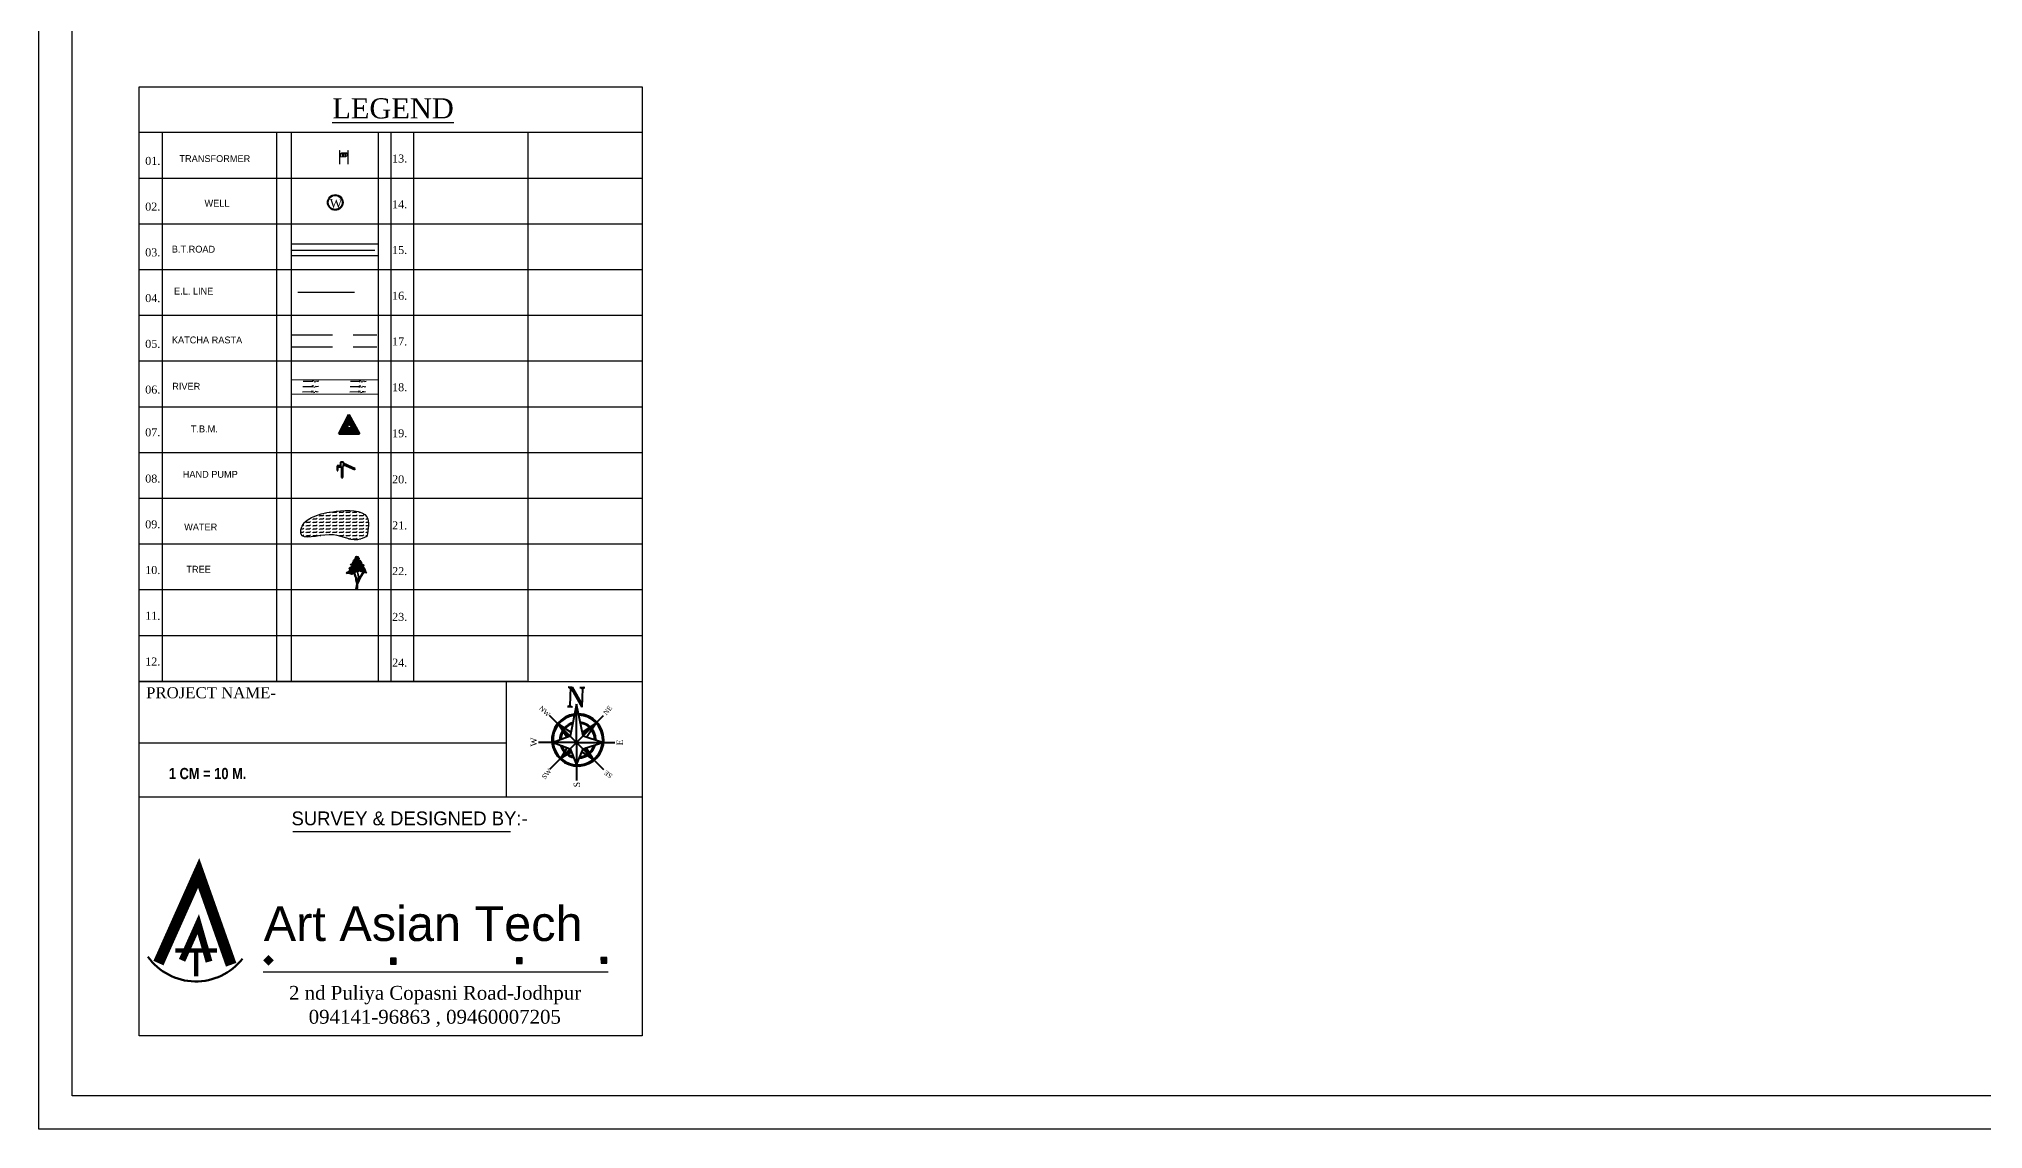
# Model space of a CAD drawing. Extents: x 9889 to 10585, y 9873 to 10224.
# Drawn here: x 9888.7 to 10005.7, y 9872.9 to 9938.5 of the extents above; entities that cross this region are included whole.
import ezdxf

# ---------------------------------------------------------------- set-up
doc = ezdxf.new("R2010")
doc.units = 0
doc.header["$MEASUREMENT"] = 0
for name, pattern in [('ACAD_ISO10W100', [18, 12, -3, 0, -3]), ('CENTERX2', [4, 2.5, -0.5, 0.5, -0.5]), ('DASHED', [0.75, 0.5, -0.25]), ('DASHED2', [0.375, 0.25, -0.125]), ('DOT2', [0.125, 0, -0.125])]:
    doc.linetypes.add(name, pattern=pattern)
for name, color, linetype in [('area for bill', 7, 'Continuous'), ('DP', 7, 'Continuous'), ('EL', 5, 'ACAD_ISO10W100'), ('HA', 7, 'Continuous'), ('HP', 7, 'Continuous'), ('ROAD BOUNDARY', 253, 'Continuous'), ('TABLE', 7, 'Continuous'), ('TBM', 1, 'Continuous'), ('TEXT', 7, 'Continuous'), ('WEEL', 7, 'Continuous'), ('WELL', 102, 'Continuous')]:
    doc.layers.add(name, color=color, linetype=linetype)
for name, color, linetype, lineweight in [('BL', 6, 'Continuous', 30), ('BT ROAD', 251, 'Continuous', 30), ('K R', 42, 'DASHED', 30), ('NALHA', 4, 'Continuous', 18), ('TR', 3, 'Continuous', 40), ('WATER', 4, 'Continuous', 30)]:
    doc.layers.add(name, color=color, linetype=linetype, lineweight=lineweight)
doc.layers.add('HATCH', color=7, linetype='Continuous', true_color=0xdb70ff)
doc.styles.add('DUTCH', font='dutch.ttf')
doc.styles.add('RK', font='TIMES.TTF')
doc.styles.add('ROMANT', font='romant')
doc.styles.add('style1', font='swisscl.ttf', dxfattribs={"height": 5})
doc.styles.add('style2', font='techb___.ttf', dxfattribs={"height": 1})
doc.styles.add('style3', font='swisse.ttf', dxfattribs={"height": 3})
doc.styles.add('style4', font='REFSAN.TTF', dxfattribs={"height": 3})
doc.styles.add('style5', font='stylu.ttf', dxfattribs={"height": 1})
pattern_1 = [(350.564024, (-938.7632, -614.632707), (0.0308053174, 0.0423982836), [0, -0.046875])]

# ---------------------------------------------------------------- blocks, each defined once
blk = doc.blocks.new('A$C4B014825')
at = {"layer": 'TABLE', "color": 126}
for points, const_width in [([(7.7, 13.3), (36.8, 78.5), (60.3, 12.1)], 8), ([(24.8, 15.3), (36.5, 41.5), (44.3, 14.3)], 5), ([(50, 22.4), (20, 22.4)], 3), ([(35, 22.4), (35, 3.7)], 3)]:
    blk.add_lwpolyline(points, dxfattribs=dict(at, const_width=const_width))
at = {"layer": 'TABLE', "color": 126, "lineweight": 50}
blk.add_arc((34.8, 42.6), 42.6, 215.3708, 322.2306, dxfattribs=at)
blk = doc.blocks.new('_ClosedBlank')
at = {"layer": 'area for bill', "color": 0, "linetype": 'DASHED2', "lineweight": -2}
for p, q in [((-1, 0.17), (0, 0)), ((-1, 0.17), (-1, -0.17)), ((0, 0), (-1, -0.17))]:
    blk.add_line(p, q, dxfattribs=at)
blk = doc.blocks.new('A$C7A5E11BF')
at = {"layer": 'NALHA', "color": 7, "lineweight": 30}
for points in [[(-4.8, -0.68), (-1.54, 1.98)], [(-3.45, -2.64), (-0.19, 0.02)], [(-2.05, -4.67), (1.21, -2.01)]]:
    blk.add_lwpolyline(points, dxfattribs=at)
at = {"layer": 'NALHA', "color": 7, "lineweight": 30, "xscale": 3.000000000000071, "yscale": 3, "zscale": 3, "rotation": 219.1668003544708}
for p in [(-7.13, -2.57), (-5.77, -4.54), (-4.38, -6.57)]:
    blk.add_blockref('_ClosedBlank', p, dxfattribs=at)
blk = doc.blocks.new('A$C492B7C83')
at = {"layer": 'TR', "linetype": 'Continuous', "lineweight": 0}
h = blk.add_hatch(dxfattribs=at)
h.set_pattern_fill('DOTS', color=3, scale=0.75, angle=-9.436, style=0)
h.set_pattern_definition(pattern_1)
h.paths.add_polyline_path([(2.85, 3.48), (2.66, 3.58), (2.77, 3.71), (2.73, 3.96), (2.68, 3.97), (2.62, 4.2), (2.56, 4.2), (2.49, 4.21), (2.45, 4.32), (2.51, 4.46), (2.59, 4.45), (2.47, 4.65), (2.47, 4.79), (2.41, 4.9), (2.32, 4.83), (2.29, 4.86), (2.29, 4.93), (2.24, 4.96), (2.16, 4.91), (2.08, 4.94), (2, 4.83), (1.99, 4.73), (2.06, 4.68), (2, 4.65), (1.94, 4.71), (1.75, 4.57), (1.74, 4.53), (1.66, 4.51), (1.68, 4.46), (1.71, 4.38), (1.61, 4.33), (1.54, 4.41), (1.48, 4.41), (1.45, 4.36), (1.52, 4.33), (1.52, 4.23), (1.44, 4.25), (1.33, 4.18), (1.43, 4.15), (1.37, 4.03), (1.28, 4.03), (1.17, 3.98), (1.04, 3.94), (1.04, 3.99), (0.91, 3.82), (1.08, 3.83), (1.17, 3.75), (1.11, 3.6), (0.92, 3.57), (0.85, 3.63), (0.81, 3.56), (0.74, 3.56), (0.67, 3.49), (0.58, 3.41), (0.66, 3.32), (0.72, 3.35), (0.64, 3.25), (0.69, 3.25), (0.66, 3.15), (0.46, 2.96), (0.26, 2.98), (0.16, 2.94), (-0.01, 2.8), (0.03, 2.69), (0.4, 2.64), (0.46, 2.58), (0.64, 2.63), (0.72, 2.35), (0.77, 2.34), (1.05, 2.59), (1.12, 2.61), (1.16, 2.54), (1.15, 2.45), (1.22, 2.41), (1.33, 2.39), (1.39, 2.48), (1.53, 2.52), (1.66, 2.51), (1.73, 2.55), (1.74, 2.56), (1.78, 2.62), (1.82, 2.59), (1.83, 2.48), (1.91, 2.51), (1.92, 2.48), (1.93, 2.41), (2.02, 2.52), (2.09, 2.5), (2.11, 2.45), (2.07, 2.4), (2.16, 2.41), (2.18, 2.37), (2.26, 2.41), (2.32, 2.37), (2.44, 2.21), (2.5, 2.17), (2.54, 2.11), (2.96, 2.08), (3.03, 1.99), (3.09, 2.01), (2.97, 2.24), (2.97, 2.32), (3.03, 2.39), (2.98, 2.64), (2.93, 2.65), (2.89, 3.03), (2.8, 3.06), (2.86, 3.1), (2.98, 3.29)])
h = blk.add_hatch(dxfattribs=at)
h.set_pattern_fill('DOTS', color=3, scale=0.75, angle=-9.436, style=0)
h.set_pattern_definition(pattern_1)
h.paths.add_polyline_path([(2.85, 3.48), (2.66, 3.58), (2.77, 3.71), (2.73, 3.96), (2.68, 3.97), (2.62, 4.2), (2.56, 4.2), (2.49, 4.21), (2.45, 4.32), (2.51, 4.46), (2.59, 4.45), (2.47, 4.65), (2.47, 4.79), (2.41, 4.9), (2.32, 4.83), (2.29, 4.86), (2.29, 4.93), (2.24, 4.96), (2.16, 4.91), (2.08, 4.94), (2, 4.83), (1.99, 4.73), (2.06, 4.68), (2, 4.65), (1.94, 4.71), (1.75, 4.57), (1.74, 4.53), (1.66, 4.51), (1.68, 4.46), (1.71, 4.38), (1.61, 4.33), (1.54, 4.41), (1.48, 4.41), (1.45, 4.36), (1.52, 4.33), (1.52, 4.23), (1.44, 4.25), (1.33, 4.18), (1.43, 4.15), (1.37, 4.03), (1.28, 4.03), (1.17, 3.98), (1.04, 3.94), (1.04, 3.99), (0.91, 3.82), (1.08, 3.83), (1.17, 3.75), (1.11, 3.6), (0.92, 3.57), (0.85, 3.63), (0.81, 3.56), (0.74, 3.56), (0.67, 3.49), (0.58, 3.41), (0.66, 3.32), (0.72, 3.35), (0.64, 3.25), (0.69, 3.25), (0.66, 3.15), (0.46, 2.96), (0.26, 2.98), (0.16, 2.94), (-0.01, 2.8), (0.03, 2.69), (0.4, 2.64), (0.46, 2.58), (0.64, 2.63), (0.72, 2.35), (0.77, 2.34), (1.05, 2.59), (1.12, 2.61), (1.16, 2.54), (1.15, 2.45), (1.22, 2.41), (1.33, 2.39), (1.39, 2.48), (1.53, 2.52), (1.66, 2.51), (1.73, 2.55), (1.74, 2.56), (1.78, 2.62), (1.82, 2.59), (1.83, 2.48), (1.91, 2.51), (1.92, 2.48), (1.93, 2.41), (2.02, 2.52), (2.09, 2.5), (2.11, 2.45), (2.07, 2.4), (2.16, 2.41), (2.18, 2.37), (2.26, 2.41), (2.32, 2.37), (2.44, 2.21), (2.5, 2.17), (2.54, 2.11), (2.96, 2.08), (3.03, 1.99), (3.09, 2.01), (2.97, 2.24), (2.97, 2.32), (3.03, 2.39), (2.98, 2.64), (2.93, 2.65), (2.89, 3.03), (2.8, 3.06), (2.86, 3.1), (2.98, 3.29)])
at = {"layer": 'TR', "lineweight": 0}
h = blk.add_hatch(dxfattribs=at)
h.set_pattern_fill('DOTS', color=32, scale=0.5, style=0)
h.set_pattern_definition([(0, (-72.181562, -36.292636), (0.015625, 0.03125), [0, -0.03125])])
h.paths.add_polyline_path([(2.13, 1.66), (2.65, 2.11), (2.54, 2.11), (2.5, 2.17), (2.44, 2.21), (2.4, 2.27), (1.94, 1.79), (1.33, 1.03), (1.8, 1.77), (1.78, 2.62), (1.74, 2.56), (1.66, 2.51), (1.64, 1.77), (1.26, 1.17), (1.25, 1.44), (1.36, 1.72), (1.33, 2.39), (1.22, 2.41), (1.15, 2.45), (1.16, 2.54), (1.12, 2.61), (1.05, 2.59), (1.19, 1.68), (1.07, 1.35), (1.07, 0.76), (0.74, 0), (1.1, 0.04), (1.27, 0.62)])
at = {"layer": 'HATCH', "color": 3, "lineweight": 0}
blk.add_lwpolyline([(2.77, 3.71), (2.73, 3.96), (2.68, 3.97), (2.62, 4.2), (2.56, 4.2), (2.49, 4.21), (2.45, 4.32), (2.51, 4.46), (2.59, 4.45), (2.47, 4.65), (2.47, 4.79)], dxfattribs=at)
at = {"layer": 'TR', "lineweight": 30}
blk.add_lwpolyline([(1.05, 2.59), (0.99, 2.59), (0.79, 2.38), (0.74, 2.39), (0.68, 2.59), (0.66, 2.64), (0.62, 2.65), (0.46, 2.58), (0.31, 2.65), (0.03, 2.69), (0, 2.8), (0.14, 2.92), (0.21, 2.95), (0.51, 3), (0.7, 3.26), (0.6, 3.41), (0.63, 3.46), (0.74, 3.53), (0.85, 3.6), (0.92, 3.55), (0.96, 3.55), (1.03, 3.58), (1.14, 3.65), (1.18, 3.7), (1.21, 3.74), (1.14, 3.79), (0.96, 3.83), (1.09, 3.95), (1.25, 4.02), (1.34, 4), (1.39, 3.99), (1.42, 4.04), (1.4, 4.08), (1.37, 4.19), (1.46, 4.21), (1.52, 4.22), (1.52, 4.26), (1.5, 4.36), (1.53, 4.39), (1.59, 4.34), (1.64, 4.33), (1.68, 4.32), (1.71, 4.37), (1.73, 4.4), (1.68, 4.46), (1.7, 4.51), (1.76, 4.5), (1.77, 4.55), (1.82, 4.59), (1.85, 4.63), (1.93, 4.67), (1.98, 4.66), (2.02, 4.65), (2.05, 4.7), (2.03, 4.73), (2.02, 4.79), (2.05, 4.84), (2.08, 4.87), (2.11, 4.93), (2.23, 4.95), (2.25, 4.89), (2.29, 4.83), (2.32, 4.84), (2.39, 4.87), (2.44, 4.82), (2.47, 4.76), (2.44, 4.72), (2.45, 4.67), (2.46, 4.61), (2.48, 4.58), (2.57, 4.52), (2.56, 4.46), (2.48, 4.43), (2.44, 4.38), (2.42, 4.34), (2.43, 4.29), (2.44, 4.26), (2.46, 4.22), (2.52, 4.19), (2.56, 4.18), (2.6, 4.18), (2.68, 3.98), (2.73, 3.93), (2.75, 3.85), (2.73, 3.79), (2.74, 3.73), (2.7, 3.66), (2.69, 3.6), (2.68, 3.58), (2.7, 3.52), (2.81, 3.47), (2.88, 3.42), (2.94, 3.33), (2.96, 3.32), (2.93, 3.26), (2.9, 3.21), (2.85, 3.15), (2.84, 3.13), (2.82, 3.09), (2.83, 3.05), (2.88, 3), (2.89, 2.94), (2.91, 2.8), (2.95, 2.64), (2.97, 2.56), (2.99, 2.5), (3.01, 2.4), (2.97, 2.31), (2.94, 2.28), (2.95, 2.21), (3.01, 2.17), (3.03, 2.11), (3.04, 2.02), (3.01, 2), (3, 2.06), (2.97, 2.11), (2.93, 2.12), (2.89, 2.12), (2.84, 2.13), (2.81, 2.09), (2.76, 2.1), (2.72, 2.11), (2.67, 2.12)], dxfattribs=at)
at = {"layer": 'TR', "color": 32, "linetype": 'Continuous', "lineweight": 0}
blk.add_lwpolyline([(1.1, 0.04), (1.1, 0.04), (1.27, 0.62), (2.13, 1.66), (2.67, 2.12), (2.44, 2.3), (1.94, 1.79), (1.33, 1.03), (1.8, 1.77), (1.78, 2.62), (1.66, 2.51), (1.64, 1.77), (1.26, 1.17), (1.25, 1.44), (1.36, 1.72), (1.33, 2.39), (1.12, 2.61), (1.05, 2.59), (1.19, 1.68), (1.07, 1.35), (1.07, 0.76), (0.74, 0), (1.1, 0.04)], dxfattribs=at)
blk.add_lwpolyline([(1.1, 0.04), (1.1, 0.04), (1.27, 0.62), (2.13, 1.66), (2.67, 2.12), (2.44, 2.3), (1.94, 1.79), (1.33, 1.03), (1.8, 1.77), (1.78, 2.62), (1.66, 2.51), (1.64, 1.77), (1.26, 1.17), (1.25, 1.44), (1.36, 1.72), (1.33, 2.39), (1.12, 2.61), (1.05, 2.59), (1.19, 1.68), (1.07, 1.35), (1.07, 0.76), (0.74, 0), (1.1, 0.04)], dxfattribs=at)
blk = doc.blocks.new('WELL')
at = {"layer": 'WEEL', "color": 7, "lineweight": 30}
for radius in [3.55, 3.15]:
    blk.add_circle((-0.13, -0.11), radius, dxfattribs=at)
at = {"layer": 'WEEL', "color": 7, "lineweight": 30, "insert": (-2.65, 1.45), "char_height": 3.9576, "width": 72.2865, "attachment_point": 1, "rotation": 0.03397, "style": 'style1'}
blk.add_mtext('{\\fTimes New Roman|b0|i0|c0|p18;W}', dxfattribs=at)
blk = doc.blocks.new('TBM')
at = {"layer": 'HA', "linetype": 'DOT2'}
h = blk.add_hatch(dxfattribs=at)
h.set_pattern_fill('ANSI31', color=1, scale=3, style=0)
h.set_pattern_definition([(45, (-10188.135, -9096.50348), (-0.265165043, 0.265165043), [])])
h.paths.add_polyline_path([(6.2, -4.6), (-0.2, 7), (-6.2, -4.6)])
h.paths.add_polyline_path([(-1.1, -0.1, -1), (1.1, -0.1, -1)], flags=16)
at = {"layer": 'HATCH', "color": 1, "lineweight": 50}
for p, q in [((-0.2, 7), (-6.2, -4.6)), ((6.2, -4.6), (-0.2, 7)), ((-6.2, -4.6), (6.2, -4.6))]:
    blk.add_line(p, q, dxfattribs=at)
at = {"layer": 'HATCH', "color": 1, "lineweight": 40}
blk.add_circle((0, -0.1), 1.11, dxfattribs=at)
blk = doc.blocks.new('tf')
at = {"layer": 'DP', "color": 7, "lineweight": 9}
for p, q in [((-3.7, 12.1), (-3.7, -0.1)), ((-3.4, 12.1), (-3.4, -0.1)), ((3.8, 12.1), (3.8, -0.1)), ((4.1, 12.1), (4.1, -0.1))]:
    blk.add_line(p, q, dxfattribs=at)
at = {"layer": 'DP', "color": 7, "lineweight": 15}
for p, q in [((-2.8, 7.7), (-3.7, 7.7)), ((-2.8, 7.6), (-3.7, 7.6)), ((-2.8, 9.1), (-1.6, 10.1)), ((-2.8, 9.1), (1.7, 9.1)), ((-2.8, 9.1), (-2.8, 6.3)), ((-2.8, 6.3), (1.7, 6.3)), ((-1.3, 9.1), (-1.3, 6.3)), ((-1.1, 9.1), (-1.1, 6.3)), ((-0.9, 9.1), (-0.9, 6.3)), ((-0.6, 9.1), (-0.6, 6.3)), ((-0.4, 9.1), (-0.4, 6.3)), ((-0.2, 9.1), (-0.2, 6.3)), ((0.1, 9.1), (0.1, 6.3)), ((0.3, 9.1), (0.3, 6.3)), ((1.7, 9.1), (2.9, 10.1)), ((1.7, 6.3), (1.7, 9.1)), ((1.7, 6.3), (2.9, 7.3)), ((2.5, 7.7), (4.1, 7.7)), ((2.5, 7.6), (4.1, 7.6)), ((2.9, 7.3), (2.9, 10.1))]:
    blk.add_line(p, q, dxfattribs=at)
at = {"layer": 'HATCH', "color": 7, "lineweight": 30}
for p, q in [((-3.7, 12.1), (-3.4, 12.1)), ((3.8, 12.1), (4.1, 12.1))]:
    blk.add_line(p, q, dxfattribs=at)
at = {"layer": 'HATCH', "color": 7, "lineweight": 15}
blk.add_line((-1.6, 10.1), (2.9, 10.1), dxfattribs=at)

msp = doc.modelspace()

# ---------------------------------------------------------------- hatches: boundary and pattern name
at = {"layer": 'HATCH'}
h = msp.add_hatch(dxfattribs=at)
h.set_pattern_fill('FLEX', color=256, scale=0.8, style=0)
h.set_pattern_definition([(0, (-14.81241, 0), (0, 0.2), [0.2, -0.2]), (45, (-14.61241, 0), (1e-17, 0.1999999997), [0.05, -0.1828427128, 0.05, -0.2828427128])])
edge = h.paths.add_edge_path()
edge.add_spline(control_points=[(9908.41, 9908.536), (9908.493, 9908.993), (9908.708, 9910.174), (9906.587, 9910.113), (9905.356, 9909.862), (9904.506, 9909.365), (9904.295, 9908.165), (9906.384, 9909.027), (9907.479, 9908.144), (9908.222, 9908.457), (9908.41, 9908.536)], knot_values=[0, 0, 0, 0, 1.1864174, 3.0714043, 4.4842342, 5.3533392, 5.8043933, 7.5128014, 9.2451821, 9.8318083, 9.8318083, 9.8318083, 9.8318083], degree=3, periodic=0)
at = {"layer": 'HATCH', "lineweight": 40}
h = msp.add_hatch(dxfattribs=at)
h.set_pattern_fill('ANSI31', color=6, scale=0.158215, angle=136.94202, style=0)
h.set_pattern_definition([(180.9418756, (10150.629587, 8384.47297), (0.0005265527, -0.03223204424), [])])
h.paths.add_polyline_path([(9919.943, 9897.253), (9920.451, 9896.469), (9920.651, 9896.543)])
h.paths.add_polyline_path([(9920.651, 9895.777), (9920.08, 9895.205), (9920.724, 9895.591)])
h.paths.add_polyline_path([(9921.417, 9895.777), (9922.054, 9895.138), (9921.615, 9895.841)])
h.paths.add_polyline_path([(9921.371, 9896.77), (9921.417, 9896.543), (9922.201, 9897.329)])

# ---------------------------------------------------------------- linework, layer by layer
at = {"layer": 'BT ROAD', "color": 7, "linetype": 'CENTERX2', "lineweight": 30, "ltscale": 2}
msp.add_line((9903.889, 9925.761), (9909.044, 9925.761), dxfattribs=at)
at = {"layer": 'EL', "ltscale": 2}
msp.add_line((9904.249, 9923.23), (9907.662, 9923.23), dxfattribs=at)
at = {"layer": 'HATCH', "color": 1, "lineweight": 40}
for p, q in [((9921.034, 9898.459), (9920.651, 9896.543)), ((9921.417, 9896.543), (9921.034, 9898.459)), ((9921.034, 9896.16), (9921.034, 9898.459))]:
    msp.add_line(p, q, dxfattribs=at)
at = {"layer": 'HATCH', "color": 5, "lineweight": 40}
for p, q in [((9921.034, 9896.16), (9919.41, 9897.786)), ((9919.943, 9897.253), (9920.451, 9896.469)), ((9920.695, 9896.763), (9919.943, 9897.253)), ((9921.034, 9896.16), (9922.657, 9897.786)), ((9922.201, 9897.329), (9921.371, 9896.77)), ((9921.628, 9896.475), (9922.201, 9897.329)), ((9921.034, 9896.16), (9918.738, 9896.16)), ((9921.034, 9896.16), (9919.41, 9894.534)), ((9920.651, 9896.543), (9919.612, 9896.16)), ((9919.612, 9896.16), (9920.651, 9895.777)), ((9920.464, 9895.846), (9920.08, 9895.205)), ((9920.08, 9895.205), (9920.724, 9895.591)), ((9920.651, 9895.777), (9921.034, 9894.802)), ((9921.034, 9896.16), (9921.034, 9893.861)), ((9921.034, 9896.16), (9923.33, 9896.16)), ((9921.034, 9896.16), (9922.657, 9894.534)), ((9921.034, 9894.802), (9921.417, 9895.777)), ((9921.341, 9895.584), (9922.054, 9895.138)), ((9922.599, 9896.16), (9921.417, 9896.543)), ((9921.417, 9895.777), (9922.599, 9896.16)), ((9922.054, 9895.138), (9921.615, 9895.841))]:
    msp.add_line(p, q, dxfattribs=at)
at = {"layer": 'HATCH', "color": 1, "lineweight": 40}
for major_axis, start_param, end_param in [((-0.027, -1.566), 3.2819458, 9.412572), ((-0.026, -1.502), 3.2960747, 9.4027371), ((-0.019, -1.087), 4.1708839, 4.7229544), ((-0.018, -1.024), 4.2001468, 4.699387), ((-0.019, -1.087), 3.4323249, 4.0038482), ((-0.018, -1.024), 3.464331, 3.9943994), ((-0.019, -1.087), 2.4022054, 3.026171), ((-0.018, -1.024), 2.4163144, 3.0046946), ((-0.018, -1.024), 1.5981871, 2.2304974), ((-0.019, -1.087), 1.5786038, 2.2509884), ((-0.019, -1.087), -1.2645747, -0.8175544), ((-0.018, -1.024), -1.2171283, -0.8366153), ((-0.018, -1.024), 0.7614001, 1.2794011), ((-0.019, -1.087), 0.7503987, 1.3208914), ((-0.019, -1.087), -0.6227919, -0.2097407), ((-0.018, -1.024), -0.5969279, -0.2532514), ((-0.019, -1.087), 0.1026838, 0.5686489), ((-0.018, -1.024), 0.1338128, 0.537397)]:
    msp.add_ellipse((9921.105, 9896.303), major_axis=major_axis, ratio=0.9984663, start_param=start_param, end_param=end_param, dxfattribs=at)
at = {"layer": 'HATCH', "color": 94, "lineweight": 40}
for major_axis, start_param, end_param in [((-0.027, -1.534), 3.2888548, 9.4077597), ((-0.018, -1.055), 4.185021, 4.7115542), ((-0.018, -1.055), 3.4477761, 3.9992685), ((-0.018, -1.055), 2.4090407, 3.0157781), ((-0.018, -1.055), 1.5880838, 2.2410706), ((-0.018, -1.055), -1.2417895, -0.8267822), ((-0.018, -1.055), 0.7557302, 1.3009212), ((-0.018, -1.055), -0.6102868, -0.230668), ((-0.018, -1.055), 0.1177152, 0.5535587)]:
    msp.add_ellipse((9921.105, 9896.303), major_axis=major_axis, ratio=0.9984663, start_param=start_param, end_param=end_param, dxfattribs=at)
at = {"layer": 'HP', "color": 4, "linetype": 'CENTERX2', "lineweight": 40, "ltscale": 10}
for p, q in [((9906.629, 9912.783), (9906.629, 9912.505)), ((9906.832, 9912.783), (9906.629, 9912.783)), ((9906.629, 9912.505), (9906.675, 9912.505)), ((9906.675, 9912.737), (9906.878, 9912.737)), ((9906.675, 9912.505), (9906.675, 9912.737)), ((9906.832, 9913.021), (9906.832, 9912.783)), ((9906.878, 9912.737), (9906.878, 9912.095)), ((9906.878, 9912.095), (9906.929, 9912.095)), ((9906.922, 9912.097), (9906.964, 9912.096)), ((9906.964, 9912.76), (9907.005, 9912.76)), ((9906.964, 9912.096), (9906.964, 9912.76)), ((9907.005, 9912.932), (9907.007, 9913.021)), ((9907.7, 9912.612), (9907.005, 9912.932)), ((9907.005, 9912.881), (9907.683, 9912.573)), ((9907.005, 9912.76), (9907.005, 9912.881)), ((9907.683, 9912.573), (9907.7, 9912.612))]:
    msp.add_line(p, q, dxfattribs=at)
msp.add_lwpolyline([(9907.007, 9913.021), (9906.832, 9913.021)], dxfattribs=at)
at = {"layer": 'K R', "linetype": 'DASHED', "ltscale": 5}
for p, q in [((9903.847, 9920.661), (9909.002, 9920.661)), ((9903.847, 9919.957), (9909.002, 9919.957))]:
    msp.add_line(p, q, dxfattribs=at)
at = {"layer": 'NALHA'}
for p, q in [((9903.892, 9917.965), (9909.047, 9917.965)), ((9903.917, 9917.11), (9909.072, 9917.11))]:
    msp.add_line(p, q, dxfattribs=at)
at = {"layer": 'ROAD BOUNDARY', "linetype": 'Continuous'}
for p, q in [((9903.889, 9926.148), (9909.044, 9926.148)), ((9903.889, 9925.444), (9909.044, 9925.444))]:
    msp.add_line(p, q, dxfattribs=at)
at = {"layer": 'TABLE'}
msp.add_line((9917.055, 9890.771), (9903.953, 9890.771), dxfattribs=at)
at = {"layer": 'TABLE', "color": 126, "lineweight": 30}
for p, q in [((9917.761, 9883.208), (9917.41, 9883.206)), ((9917.41, 9883.206), (9917.411, 9882.855)), ((9917.411, 9882.855), (9917.763, 9882.856)), ((9917.763, 9882.856), (9917.761, 9883.208)), ((9922.932, 9882.335), (9902.172, 9882.335))]:
    msp.add_line(p, q, dxfattribs=at)
for points in [[(9910.181, 9882.822), (9910.179, 9883.174), (9909.828, 9883.172), (9909.829, 9882.82)], [(9922.851, 9882.879), (9922.85, 9883.231), (9922.498, 9883.229), (9922.5, 9882.878)]]:
    msp.add_lwpolyline(points, close=True, dxfattribs=at)
for points in [[(9902.49, 9883.375), (9902.172, 9883.053), (9902.811, 9883.056)], [(9902.172, 9883.053), (9902.493, 9882.735), (9902.811, 9883.056)], [(9910.004, 9882.997), (9910.179, 9883.174), (9909.828, 9883.172)], [(9910.004, 9882.997), (9909.828, 9883.172), (9909.829, 9882.82)], [(9910.004, 9882.997), (9909.829, 9882.82), (9910.181, 9882.822)], [(9910.004, 9882.997), (9910.181, 9882.822), (9910.179, 9883.174)], [(9917.586, 9883.031), (9917.761, 9883.208), (9917.41, 9883.206)], [(9917.586, 9883.031), (9917.41, 9883.206), (9917.411, 9882.855)], [(9917.586, 9883.031), (9917.411, 9882.855), (9917.763, 9882.856)], [(9917.586, 9883.031), (9917.763, 9882.856), (9917.761, 9883.208)], [(9922.675, 9883.054), (9922.85, 9883.231), (9922.498, 9883.229)], [(9922.675, 9883.054), (9922.498, 9883.229), (9922.5, 9882.878)], [(9922.675, 9883.054), (9922.5, 9882.878), (9922.851, 9882.879)], [(9922.675, 9883.054), (9922.851, 9882.879), (9922.85, 9883.231)]]:
    msp.add_solid(points, dxfattribs=at)
at = {"layer": 'TEXT', "lineweight": 30}
for p, q in [((9894.719, 9935.583), (9924.976, 9935.583)), ((9894.719, 9899.823), (9894.719, 9935.583)), ((9924.976, 9935.583), (9924.976, 9899.823)), ((9909.847, 9932.832), (9909.847, 9899.823)), ((9911.223, 9932.832), (9911.223, 9899.823)), ((9918.043, 9899.823), (9894.719, 9899.823)), ((9894.719, 9892.876), (9924.976, 9892.876))]:
    msp.add_line(p, q, dxfattribs=at)
at = {"layer": 'TEXT'}
for p, q in [((9924.976, 9932.832), (9894.719, 9932.832)), ((9896.094, 9932.832), (9896.094, 9899.823)), ((9902.971, 9932.832), (9902.971, 9899.823)), ((9903.865, 9932.878), (9903.865, 9899.823)), ((9909.089, 9932.878), (9909.089, 9899.823)), ((9918.099, 9932.832), (9918.099, 9899.823)), ((9924.976, 9930.081), (9894.719, 9930.081)), ((9924.976, 9927.33), (9894.719, 9927.33)), ((9924.976, 9924.58), (9894.719, 9924.58)), ((9924.976, 9921.829), (9894.719, 9921.829)), ((9924.976, 9919.078), (9894.719, 9919.078)), ((9924.976, 9916.328), (9894.719, 9916.328)), ((9924.976, 9913.577), (9894.719, 9913.577)), ((9924.976, 9910.826), (9894.719, 9910.826)), ((9924.976, 9908.076), (9894.719, 9908.076)), ((9924.976, 9905.325), (9894.719, 9905.325)), ((9924.976, 9905.325), (9894.719, 9905.325)), ((9924.976, 9905.325), (9894.719, 9905.325)), ((9924.976, 9902.574), (9894.719, 9902.574)), ((9916.795, 9899.825), (9916.795, 9892.934)), ((9894.719, 9896.125), (9916.795, 9896.125))]:
    msp.add_line(p, q, dxfattribs=at)
msp.add_lwpolyline([(10133.309, 9872.902), (9888.678, 9872.902), (9888.678, 10223.551), (10133.309, 10223.551)], dxfattribs=at)
msp.add_lwpolyline([(9890.678, 10221.551), (10131.309, 10221.551), (10131.309, 9874.902), (9890.678, 9874.902)], close=True, dxfattribs=at)
at = {"layer": 'TEXT', "lineweight": 30}
msp.add_lwpolyline([(9894.719, 9892.876), (9894.719, 9899.823), (9924.976, 9899.823), (9924.976, 9892.876)], dxfattribs=at)
msp.add_lwpolyline([(9924.976, 9878.501), (9894.719, 9878.501), (9894.719, 9892.876), (9924.976, 9892.876)], close=True, dxfattribs=at)
at = {"layer": 'WATER', "linetype": 'Continuous'}
msp.add_spline([(9908.41, 9908.536), (9908.41, 9909.723), (9906.555, 9910.057), (9905.182, 9909.723), (9904.514, 9909.167), (9904.44, 9908.722), (9906.147, 9908.648), (9907.853, 9908.351), (9908.41, 9908.536)], degree=3, dxfattribs=at)

# ---------------------------------------------------------------- block references
at = {"layer": 'HATCH', "color": 1, "lineweight": 30, "xscale": 0.06676665966115251, "yscale": 0.06676665966115251, "zscale": 0.06676665966120367}
msp.add_blockref('tf', (9907.019, 9930.95), dxfattribs=at)
at = {"layer": 'HATCH', "color": 1, "lineweight": 30, "xscale": 0.1304036321507328, "yscale": 0.1304036321507738, "zscale": 0.1304036321507908, "rotation": 141.6565112808905}
for p in [(9904.549, 9917.559), (9907.388, 9917.553)]:
    msp.add_blockref('A$C7A5E11BF', p, dxfattribs=at)
at = {"layer": 'TABLE', "color": 4, "xscale": 0.08314436063483299, "yscale": 0.08314436063483299, "zscale": 0.08314436063472215}
msp.add_blockref('A$C4B014825', (9895.232, 9881.779), dxfattribs=at)
at = {"layer": 'TBM', "lineweight": 30, "xscale": 0.1001499894922745, "yscale": 0.1001499894922745, "zscale": 0.1001499894918055}
msp.add_blockref('TBM', (9907.356, 9915.17), dxfattribs=at)
at = {"layer": 'TR', "xscale": 0.3847614206318812, "yscale": 0.3847614206315484, "zscale": 0.3847614206318553, "rotation": 15.29615413045581}
msp.add_blockref('A$C492B7C83', (9907.463, 9905.296), dxfattribs=at)
at = {"layer": 'WELL', "lineweight": 30, "xscale": 0.1335333193219412, "yscale": 0.1335333193219412, "zscale": 0.1335333193224073}
msp.add_blockref('WELL', (9906.528, 9928.649), dxfattribs=at)

# ---------------------------------------------------------------- texts
at = {"layer": 'BL', "color": 20, "style": 'RK'}
msp.add_text('%%uLEGEND', height=1.2103, dxfattribs=at).set_placement((9906.333, 9933.687))
at = {"layer": 'BL', "color": 1, "style": 'RK'}
for s, p in [('01.', (9895.076, 9930.891)), ('13.', (9909.93, 9931.033)), ('02.', (9895.076, 9928.14)), ('14.', (9909.93, 9928.282)), ('15.', (9909.93, 9925.532)), ('03.', (9895.076, 9925.389)), ('04.', (9895.076, 9922.639)), ('16.', (9909.93, 9922.781)), ('05.', (9895.076, 9919.888)), ('17.', (9909.93, 9920.03)), ('18.', (9909.931, 9917.28)), ('06.', (9895.076, 9917.137)), ('07.', (9895.076, 9914.567)), ('19.', (9909.931, 9914.511)), ('08.', (9895.076, 9911.785)), ('20.', (9909.931, 9911.74)), ('09.', (9895.076, 9909.034)), ('21.', (9909.931, 9908.968)), ('10.', (9895.076, 9906.284)), ('22.', (9909.931, 9906.218)), ('11.', (9895.076, 9903.533)), ('23.', (9909.931, 9903.467)), ('12.', (9895.076, 9900.782)), ('24.', (9909.931, 9900.716))]:
    msp.add_text(s, height=0.4814, dxfattribs=at).set_placement(p)
at = {"layer": 'BL', "color": 7, "lineweight": 30, "insert": (9895.129, 9899.48), "char_height": 0.66767, "width": 83.72639, "attachment_point": 1, "style": 'style5'}
msp.add_mtext('{\\fTimes New Roman|b0|i0|c0|p18;PROJECT NAME-}', dxfattribs=at)
at = {"layer": 'HATCH', "color": 1, "linetype": 'Continuous', "lineweight": 40, "style": 'ROMANT', "width": 1.001536}
msp.add_text('N', height=1.181, rotation=357.988, dxfattribs=at).set_placement((9920.377, 9898.314))
at = {"layer": 'HATCH', "color": 5, "lineweight": 40, "style": 'DUTCH', "oblique": -180, "text_generation_flag": 6}
for s, height, rotation, width, p in [('NW', 0.2872, 136.32718, 1.0001, (9918.747, 9898.174)), ('NE', 0.2871, 230.81849, 1.000361, (9922.831, 9897.771)), ('SW', 0.2871, 230.81849, 1.000361, (9919.128, 9893.914)), ('SE', 0.2873, 322.63376, 0.999543, (9923.219, 9894.196))]:
    msp.add_text(s, height=height, rotation=rotation, dxfattribs=dict(at, width=width)).set_placement(p)
at = {"layer": 'HATCH', "color": 1, "lineweight": 40, "style": 'DUTCH', "oblique": -180, "text_generation_flag": 6}
for s, width, p in [('W', 1.001528, (9918.646, 9895.907)), ('E', 1.001528, (9923.823, 9895.978)), ('S', 1.001535, (9921.238, 9893.459))]:
    msp.add_text(s, height=0.383, rotation=270, dxfattribs=dict(at, width=width)).set_placement(p)
at = {"layer": 'TABLE', "color": 7, "linetype": 'Continuous', "lineweight": 0, "style": 'style2'}
msp.add_text('1 CM = 10 M.', height=0.675, dxfattribs=at).set_placement((9896.498, 9893.949))
at = {"layer": 'TABLE', "color": 7}
for s, height, style, p in [('SURVEY & DESIGNED BY:-', 0.83144, 'style5', (9903.877, 9891.173)), ('Art Asian Tech', 2.09435, 'style3', (9902.207, 9884.214)), ('2 nd Puliya Copasni Road-Jodhpur', 0.83144, 'RK', (9903.726, 9880.681)), ('094141-96863 , 09460007205', 0.83144, 'RK', (9904.912, 9879.24))]:
    msp.add_text(s, height=height, dxfattribs=dict(at, style=style)).set_placement(p)
at = {"layer": 'TEXT', "color": 7, "style": 'style4'}
for s, height, p in [('TRANSFORMER', 0.41261, (9897.134, 9931.064)), ('WELL', 0.4126, (9898.644, 9928.381)), ('B.T.ROAD', 0.4126, (9896.676, 9925.618)), ('E.L. LINE', 0.4126, (9896.811, 9923.093)), ('KATCHA RASTA', 0.41261, (9896.681, 9920.16)), ('RIVER', 0.4126, (9896.702, 9917.373)), ('T.B.M.', 0.4126, (9897.819, 9914.81)), ('HAND PUMP', 0.4126, (9897.334, 9912.077)), ('WATER', 0.4126, (9897.419, 9908.91)), ('TREE', 0.4126, (9897.551, 9906.367))]:
    msp.add_text(s, height=height, rotation=359.91702, dxfattribs=at).set_placement(p)

doc.saveas('drawing.dxf')
